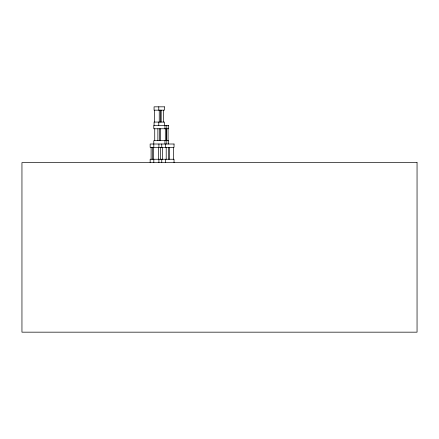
<?xml version="1.0" encoding="UTF-8"?>
<svg xmlns="http://www.w3.org/2000/svg" width="439" height="439" viewBox="0 0 439 439"><rect width="100%" height="100%" fill="white"/><g stroke="black" fill="none" stroke-linecap="round" stroke-linejoin="round"><path stroke-width="0.66" d="M174.036 162.6L174.036 159.253L150.154 159.253L150.154 162.6M173.339 147.356L173.339 159.253M169.487 147.356L169.487 159.253M168.56 144.008L168.56 140.661L153.787 140.661L153.815 147.356M168.609 147.356L168.609 159.253M168.066 128.764L168.066 140.661M166.804 125.417L166.804 128.764M166.804 140.661L166.804 144.008M166.458 128.764L166.458 140.661M166.414 128.764L166.414 140.661M166.205 147.356L166.205 159.253M165.481 144.008L165.481 147.356M165.481 159.253L165.481 162.6M165.305 128.764L165.305 140.661M164.96 125.417L164.96 128.764M164.96 140.661L164.96 144.008M164.427 125.417L164.427 122.069L154.067 122.069L154.067 125.417M163.544 110.173L163.544 122.069M162.485 147.356L162.485 159.253M161.761 144.008L161.761 147.356M161.761 159.253L161.761 162.6M161.003 110.173L161.003 122.069M160.844 110.173L160.844 122.069M160.586 147.356L160.586 159.253M160.279 128.764L160.279 140.661M159.714 128.764L159.714 140.661M159.253 110.173L159.253 122.069M158.907 144.008L158.907 147.356M158.907 159.253L158.907 162.6M158.775 106.831L158.775 110.173M158.775 122.069L158.775 125.417M158.6 147.356L158.6 159.253M157.875 128.764L157.875 140.661M154.731 128.764L154.731 140.661M154.544 110.173L154.544 122.069M153.815 159.253L153.815 162.6M153.507 147.356L153.507 159.253M152.476 147.356L152.476 159.253M151.109 147.356L151.109 159.253M164.427 106.831L154.067 106.831L154.067 110.173L164.427 110.173L164.427 106.831M168.56 125.417L153.787 125.417L153.787 128.764L168.56 128.764L168.56 125.417M174.036 144.008L150.154 144.008L150.154 147.356L174.036 147.356L174.036 144.008M417.05 162.6L21.95 162.6L21.95 332.169L417.05 332.169L417.05 162.6"/></g></svg>
